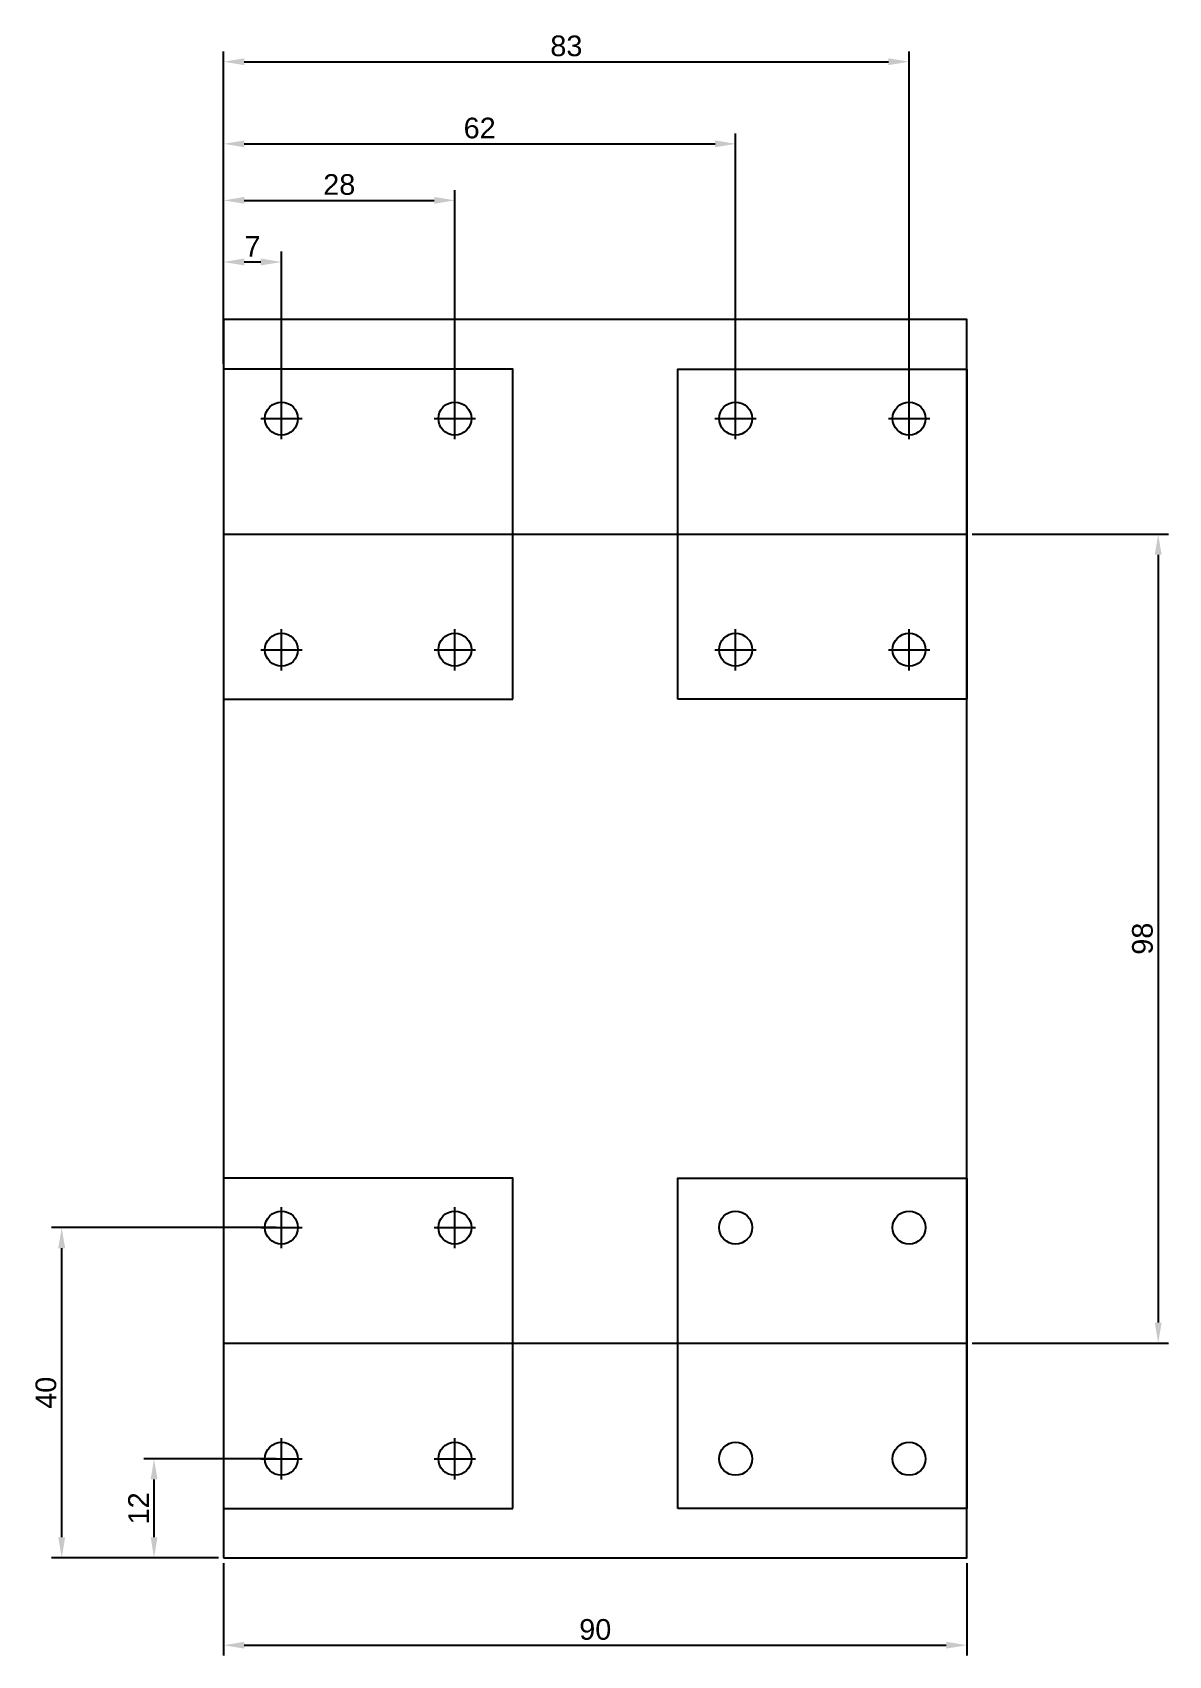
# Model space of a CAD drawing. Header units: millimetres. Extents: x -23 to 115, y 88 to 285.
import ezdxf

# ---------------------------------------------------------------- set-up
doc = ezdxf.new("R2010")
doc.units = ezdxf.units.MM
doc.layers.add('Размеры', color=82, linetype='Continuous')
doc.styles.get("Standard").update_dxf_attribs({"font": 'arial.ttf'})
doc.dimstyles.new('ISO-25', dxfattribs={"dimtxt": 2.5, "dimasz": 2.5, "dimexe": 1.25, "dimexo": 0.625, "dimtad": 1, "dimtxsty": 'Standard', "dimcen": 2.5, "dimadec": 0, "dimazin": 0, "dimtfac": 1, "dimtmove": 0, "dimatfit": 3, "dimfxl": 1, "dimarcsym": 0})

# ---------------------------------------------------------------- blocks, each defined once
blk = doc.blocks.new('*D1')
at = {"layer": 'Defpoints', "color": 0, "transparency": 16777216}
for p in [(0.2, 100.17), (90.2, 100.17), (90.2, 89.59)]:
    blk.add_point(p, dxfattribs=at)
at = {"layer": 'Размеры', "color": 0, "lineweight": -2, "transparency": 16777216}
for p, q in [((0.2, 99.55), (0.2, 88.34)), ((90.2, 99.55), (90.2, 88.34)), ((2.7, 89.59), (87.7, 89.59))]:
    blk.add_line(p, q, dxfattribs=at)
at = {"layer": 'Размеры', "color": 0, "transparency": 16777216}
for points in [[(2.7, 90.01), (2.7, 89.18), (0.2, 89.59)], [(87.7, 90.01), (87.7, 89.18), (90.2, 89.59)]]:
    blk.add_solid(points, dxfattribs=at)
at = {"layer": 'Размеры', "color": 0, "transparency": 16777216, "insert": (45.2, 91.49), "char_height": 2.5, "attachment_point": 5}
blk.add_mtext('90', dxfattribs=at)
blk = doc.blocks.new('*D2')
at = {"layer": 'Defpoints', "color": 0, "transparency": 16777216}
for p in [(7.2, 257.14), (0.2, 250.17), (7.2, 238.17)]:
    blk.add_point(p, dxfattribs=at)
at = {"layer": 'Размеры', "color": 0, "lineweight": -2, "transparency": 16777216}
for p, q in [((0.2, 250.8), (0.2, 258.39)), ((7.2, 238.8), (7.2, 258.39)), ((2.7, 257.14), (4.7, 257.14))]:
    blk.add_line(p, q, dxfattribs=at)
at = {"layer": 'Размеры', "color": 0, "transparency": 16777216}
for points in [[(2.7, 257.56), (2.7, 256.72), (0.2, 257.14)], [(4.7, 257.56), (4.7, 256.72), (7.2, 257.14)]]:
    blk.add_solid(points, dxfattribs=at)
at = {"layer": 'Размеры', "color": 0, "transparency": 16777216, "insert": (3.7, 259.02), "char_height": 2.5, "attachment_point": 5}
blk.add_mtext('7', dxfattribs=at)
blk = doc.blocks.new('*D3')
at = {"layer": 'Defpoints', "color": 0, "transparency": 16777216}
for p in [(28.2, 264.6), (0.2, 250.17), (28.2, 238.17)]:
    blk.add_point(p, dxfattribs=at)
at = {"layer": 'Размеры', "color": 0, "lineweight": -2, "transparency": 16777216}
for p, q in [((0.2, 250.8), (0.2, 265.85)), ((28.2, 238.8), (28.2, 265.85)), ((2.7, 264.6), (25.7, 264.6))]:
    blk.add_line(p, q, dxfattribs=at)
at = {"layer": 'Размеры', "color": 0, "transparency": 16777216}
for points in [[(2.7, 265.02), (2.7, 264.19), (0.2, 264.6)], [(25.7, 265.02), (25.7, 264.19), (28.2, 264.6)]]:
    blk.add_solid(points, dxfattribs=at)
at = {"layer": 'Размеры', "color": 0, "transparency": 16777216, "insert": (14.2, 266.51), "char_height": 2.5, "attachment_point": 5}
blk.add_mtext('28', dxfattribs=at)
blk = doc.blocks.new('*D5')
at = {"layer": 'Defpoints', "color": 0, "transparency": 16777216}
for p in [(83.2, 281.4), (0.2, 244.17), (83.2, 238.17)]:
    blk.add_point(p, dxfattribs=at)
at = {"layer": 'Размеры', "color": 0, "lineweight": -2, "transparency": 16777216}
for p, q in [((0.2, 244.8), (0.2, 282.65)), ((2.7, 281.4), (80.7, 281.4)), ((83.2, 238.8), (83.2, 282.65))]:
    blk.add_line(p, q, dxfattribs=at)
at = {"layer": 'Размеры', "color": 0, "transparency": 16777216}
for points in [[(2.7, 281.81), (2.7, 280.98), (0.2, 281.4)], [(80.7, 281.81), (80.7, 280.98), (83.2, 281.4)]]:
    blk.add_solid(points, dxfattribs=at)
at = {"layer": 'Размеры', "color": 0, "transparency": 16777216, "insert": (41.7, 283.3), "char_height": 2.5, "attachment_point": 5}
blk.add_mtext('83', dxfattribs=at)
blk = doc.blocks.new('*D6')
at = {"layer": 'Defpoints', "color": 0, "transparency": 16777216}
for p in [(-8.23, 112.17), (7.2, 112.17), (0.2, 100.17)]:
    blk.add_point(p, dxfattribs=at)
at = {"layer": 'Размеры', "color": 0, "lineweight": -2, "transparency": 16777216}
for p, q in [((6.57, 112.17), (-9.48, 112.17)), ((-8.23, 102.67), (-8.23, 109.67)), ((-0.43, 100.17), (-9.48, 100.17))]:
    blk.add_line(p, q, dxfattribs=at)
at = {"layer": 'Размеры', "color": 0, "transparency": 16777216}
for points in [[(-8.64, 109.67), (-7.81, 109.67), (-8.23, 112.17)], [(-8.64, 102.67), (-7.81, 102.67), (-8.23, 100.17)]]:
    blk.add_solid(points, dxfattribs=at)
at = {"layer": 'Размеры', "color": 0, "transparency": 16777216, "insert": (-10.11, 106.17), "char_height": 2.5, "attachment_point": 5, "rotation": 90}
blk.add_mtext('12', dxfattribs=at)
blk = doc.blocks.new('*D7')
at = {"layer": 'Defpoints', "color": 0, "transparency": 16777216}
for p in [(-19.41, 140.17), (7.2, 140.17), (0.2, 100.17)]:
    blk.add_point(p, dxfattribs=at)
at = {"layer": 'Размеры', "color": 0, "lineweight": -2, "transparency": 16777216}
for p, q in [((6.57, 140.17), (-20.66, 140.17)), ((-19.41, 102.67), (-19.41, 137.67)), ((-0.43, 100.17), (-20.66, 100.17))]:
    blk.add_line(p, q, dxfattribs=at)
at = {"layer": 'Размеры', "color": 0, "transparency": 16777216}
for points in [[(-19.83, 137.67), (-18.99, 137.67), (-19.41, 140.17)], [(-19.83, 102.67), (-18.99, 102.67), (-19.41, 100.17)]]:
    blk.add_solid(points, dxfattribs=at)
at = {"layer": 'Размеры', "color": 0, "transparency": 16777216, "insert": (-21.31, 120.17), "char_height": 2.5, "attachment_point": 5, "rotation": 90}
blk.add_mtext('40', dxfattribs=at)
blk = doc.blocks.new('*D9')
at = {"layer": 'Defpoints', "color": 0, "transparency": 16777216}
for p in [(62.2, 271.45), (0.2, 244.17), (62.2, 238.17)]:
    blk.add_point(p, dxfattribs=at)
at = {"layer": 'Размеры', "color": 0, "lineweight": -2, "transparency": 16777216}
for p, q in [((0.2, 244.8), (0.2, 272.7)), ((2.7, 271.45), (59.7, 271.45)), ((62.2, 238.8), (62.2, 272.7))]:
    blk.add_line(p, q, dxfattribs=at)
at = {"layer": 'Размеры', "color": 0, "transparency": 16777216}
for points in [[(2.7, 271.87), (2.7, 271.03), (0.2, 271.45)], [(59.7, 271.87), (59.7, 271.03), (62.2, 271.45)]]:
    blk.add_solid(points, dxfattribs=at)
at = {"layer": 'Размеры', "color": 0, "transparency": 16777216, "insert": (31.2, 273.35), "char_height": 2.5, "attachment_point": 5}
blk.add_mtext('62', dxfattribs=at)
blk = doc.blocks.new('*D10')
at = {"layer": 'Defpoints', "color": 0, "transparency": 16777216}
for p in [(90.2, 224.17), (90.2, 126.17), (113.37, 126.17)]:
    blk.add_point(p, dxfattribs=at)
at = {"layer": 'Размеры', "color": 0, "lineweight": -2, "transparency": 16777216}
for p, q in [((90.82, 224.17), (114.62, 224.17)), ((113.37, 221.67), (113.37, 128.67)), ((90.82, 126.17), (114.62, 126.17))]:
    blk.add_line(p, q, dxfattribs=at)
at = {"layer": 'Размеры', "color": 0, "transparency": 16777216}
for points in [[(112.95, 221.67), (113.78, 221.67), (113.37, 224.17)], [(112.95, 128.67), (113.78, 128.67), (113.37, 126.17)]]:
    blk.add_solid(points, dxfattribs=at)
at = {"layer": 'Размеры', "color": 0, "transparency": 16777216, "insert": (111.47, 175.17), "char_height": 2.5, "attachment_point": 5, "rotation": 90}
blk.add_mtext('98', dxfattribs=at)

msp = doc.modelspace()

# ---------------------------------------------------------------- linework, layer by layer
for points in [[(0.198, 100.172), (90.198, 100.172), (90.198, 250.172), (0.198, 250.172)], [(35.198, 204.172), (35.198, 244.172), (0.198, 244.172), (0.198, 204.172)], [(55.198, 204.172), (55.198, 244.172), (90.198, 244.172), (90.198, 204.172)], [(35.198, 106.172), (35.198, 146.172), (0.198, 146.172), (0.198, 106.172)], [(55.198, 106.172), (55.198, 146.172), (90.198, 146.172), (90.198, 106.172)]]:
    msp.add_lwpolyline(points, close=True)
for centre in [(7.198, 238.172), (28.198, 238.172), (62.198, 238.172), (83.198, 238.172), (7.198, 210.172), (28.198, 210.172), (62.198, 210.172), (83.198, 210.172), (7.198, 140.172), (28.198, 140.172), (62.198, 140.172), (83.198, 140.172), (7.198, 112.172), (28.198, 112.172), (62.198, 112.172), (83.198, 112.172)]:
    msp.add_circle(centre, 2)
at = {"layer": 'Размеры'}
for p, q in [((7.198, 235.672), (7.198, 240.672)), ((28.198, 235.672), (28.198, 240.672)), ((62.198, 235.672), (62.198, 240.672)), ((83.198, 235.672), (83.198, 240.672)), ((4.698, 238.172), (9.698, 238.172)), ((25.698, 238.172), (30.698, 238.172)), ((59.698, 238.172), (64.698, 238.172)), ((80.698, 238.172), (85.698, 238.172)), ((0.198, 224.172), (90.198, 224.172)), ((7.198, 207.672), (7.198, 212.672)), ((28.198, 207.672), (28.198, 212.672)), ((62.198, 207.672), (62.198, 212.672)), ((83.198, 207.672), (83.198, 212.672)), ((4.698, 210.172), (9.698, 210.172)), ((25.698, 210.172), (30.698, 210.172)), ((59.698, 210.172), (64.698, 210.172)), ((80.698, 210.172), (85.698, 210.172)), ((7.198, 137.672), (7.198, 142.672)), ((28.198, 137.672), (28.198, 142.672)), ((4.698, 140.172), (9.698, 140.172)), ((25.698, 140.172), (30.698, 140.172)), ((0.198, 126.172), (90.198, 126.172)), ((7.198, 109.672), (7.198, 114.672)), ((28.198, 109.672), (28.198, 114.672)), ((4.698, 112.172), (9.698, 112.172)), ((25.698, 112.172), (30.698, 112.172))]:
    msp.add_line(p, q, dxfattribs=at)

# ---------------------------------------------------------------- dimensions: what is measured, and where the dimension line sits
for base, p1, p2, picture, middle in [((83.198, 281.397), (0.198, 244.172), (83.198, 238.172), '*D5', (41.698, 283.299)), ((62.198, 271.45), (0.198, 244.172), (62.198, 238.172), '*D9', (31.198, 273.351)), ((28.198, 264.605), (0.198, 250.172), (28.198, 238.172), '*D3', (14.198, 266.506)), ((7.198, 257.142), (0.198, 250.172), (7.198, 238.172), '*D2', (3.698, 259.017)), ((90.198, 89.592), (0.198, 100.172), (90.198, 100.172), '*D1', (45.198, 91.494))]:
    dim = msp.add_linear_dim(base=base, p1=p1, p2=p2, dimstyle='ISO-25', dxfattribs=at)
    dim.commit()
    dim.dimension.update_dxf_attribs({"geometry": picture, "text_midpoint": middle})
for base, p1, p2, picture, middle in [((113.368, 126.172), (90.198, 224.172), (90.198, 126.172), '*D10', (111.467, 175.172)), ((-19.409, 140.172), (0.198, 100.172), (7.198, 140.172), '*D7', (-21.311, 120.172)), ((-8.227, 112.172), (0.198, 100.172), (7.198, 112.172), '*D6', (-10.107, 106.172))]:
    dim = msp.add_linear_dim(base=base, p1=p1, p2=p2, angle=90, dimstyle='ISO-25', dxfattribs=at)
    dim.commit()
    dim.dimension.update_dxf_attribs({"geometry": picture, "text_midpoint": middle})

doc.saveas('drawing.dxf')
